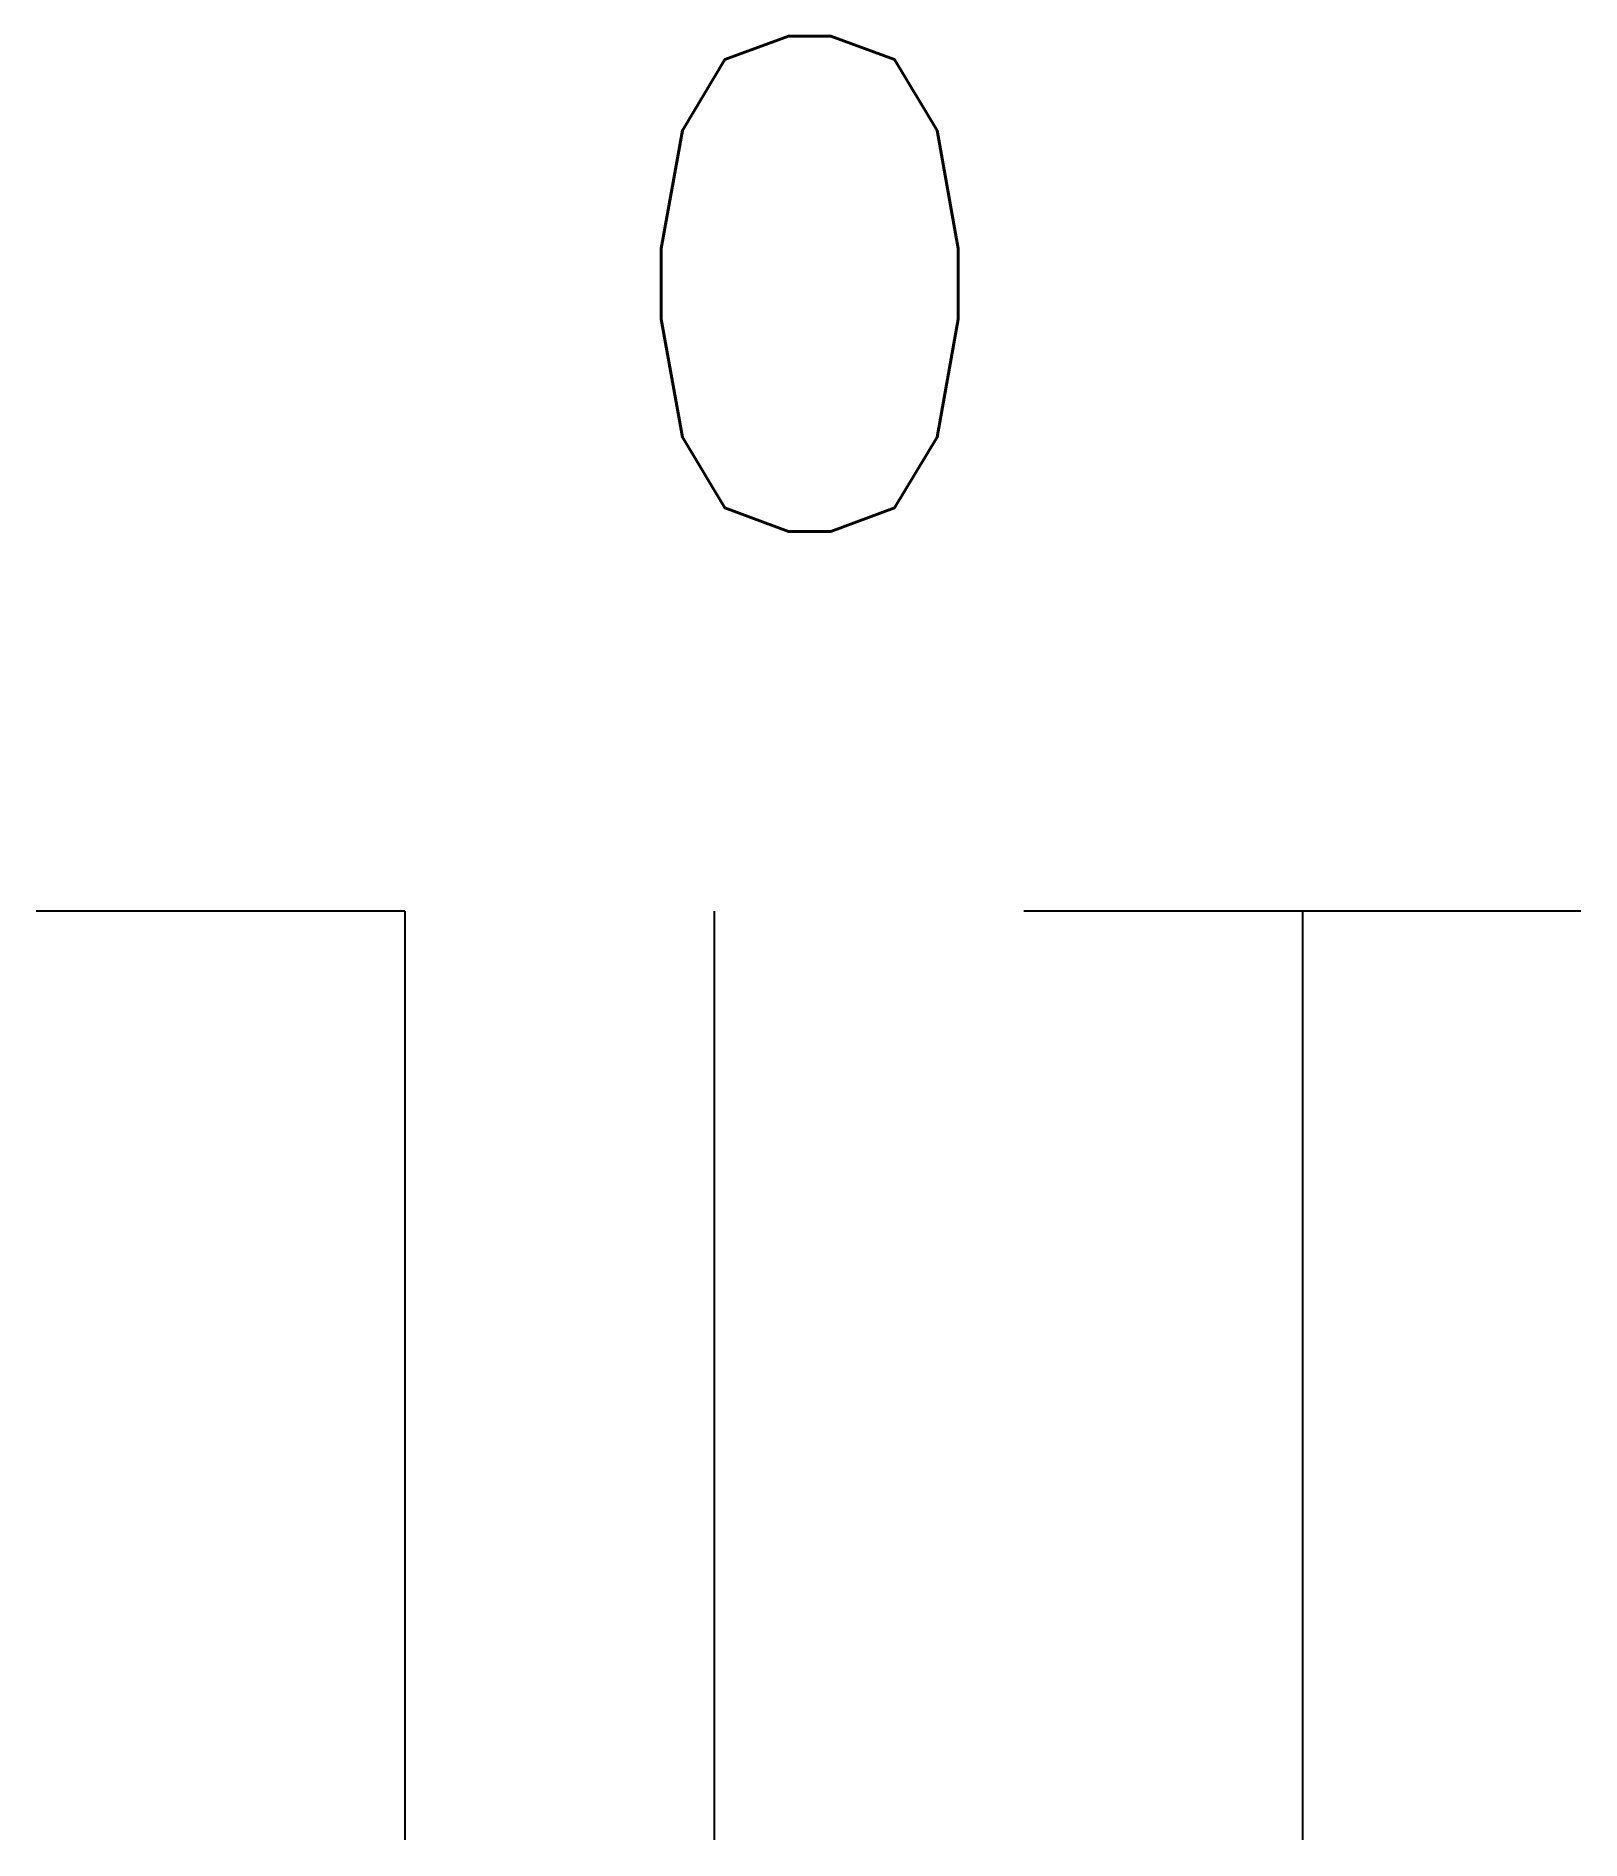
# Model space of a CAD drawing. Extents: x 139.805 to 140.304, y -25.161 to -24.578.
import ezdxf
from ezdxf.enums import TextEntityAlignment as Align

# ---------------------------------------------------------------- set-up
doc = ezdxf.new("R2010")
doc.units = 0
doc.header["$MEASUREMENT"] = 0
doc.layers.add('EL-02', color=2, linetype='CONTINUOUS')
doc.layers.add('FIACAO', color=2, linetype='CONTINUOUS')
doc.styles.add('S16', font='SIMPLEX.SHX', dxfattribs={"height": 0.16})

# ---------------------------------------------------------------- blocks, each defined once
blk = doc.blocks.new('_NFT')
at = {"layer": 'EL-02'}
for p, q in [((-0.13044, 0.15), (-0.24956, 0.15)), ((-0.13044, 0.15), (-0.13044, -0.15)), ((-0.03044, 0.15), (-0.03044, -0.15)), ((0.24956, 0.15), (0.06956, 0.15)), ((0.15956, 0.15), (0.15956, -0.15))]:
    blk.add_line(p, q, dxfattribs=at)

msp = doc.modelspace()

# ---------------------------------------------------------------- block references
at = {"layer": 'FIACAO', "linetype": 'CONTINUOUS', "ltscale": 0.1}
msp.add_blockref('_NFT', (140.05419, -25.01056), dxfattribs=at)

# ---------------------------------------------------------------- texts
at = {"layer": 'FIACAO', "style": 'S16'}
msp.add_text('0', height=0.16, dxfattribs=at).set_placement((140.05459, -24.73784), align=Align.CENTER)

doc.saveas('drawing.dxf')
